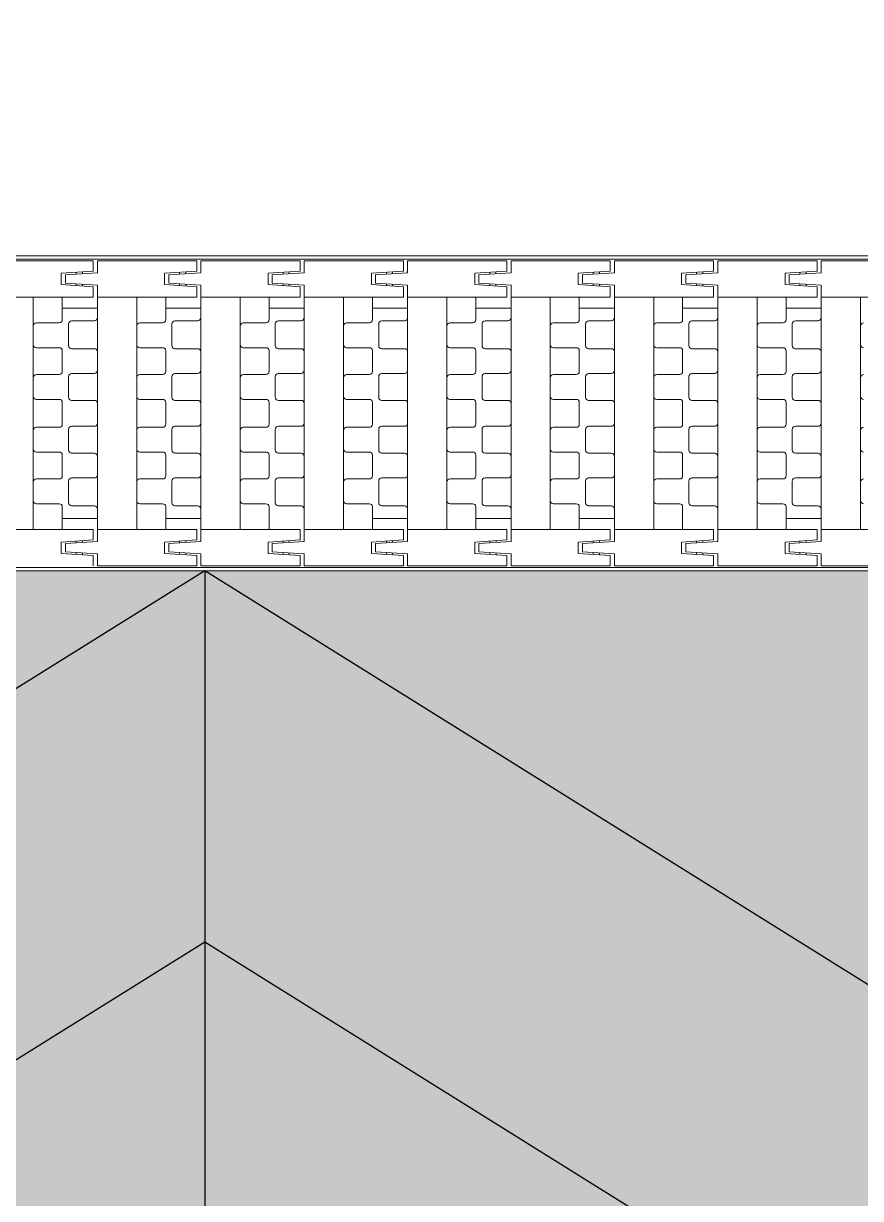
# Model space of a CAD drawing. Header units: millimetres. Extents: x 4739419 to 5837985, y 2291271 to 3446271.
# Drawn here: x 5037297 to 5037828, y 2404192 to 2404939 of the extents above; entities that cross this region are included whole.
import ezdxf

# ---------------------------------------------------------------- set-up
doc = ezdxf.new("R2010")
doc.units = ezdxf.units.MM
doc.layers.get('0').update_dxf_attribs({"color": 255})
for name, color, linetype, lineweight in [('XR-평면도$0$A-CNTL', 9, 'Continuous', 15), ('XR-평면도$0$A-ELEV-LIN3', 9, 'Continuous', 18), ('XR-평면도$0$A-XXXX-SYMB', 9, 'Continuous', 25)]:
    doc.layers.add(name, color=color, linetype=linetype, lineweight=lineweight)
doc.layers.add('XR-평면도$0$A-ELEV-PATT', color=9, linetype='Continuous')

# ---------------------------------------------------------------- blocks, each defined once
blk = doc.blocks.new('XR-평면도$0$무소음트렌치')
at = {"layer": 'XR-평면도$0$A-ELEV-LIN3'}
for p, q in [((0, 200), (7800, 200)), ((1.97, 198.03), (7798.03, 198.03)), ((3829.23, 196.88), (3766.17, 196.88)), ((3829.23, 190.31), (3829.23, 196.88)), ((3831.85, 189.32), (3831.85, 196.88)), ((3831.85, 196.88), (3894.91, 196.88)), ((3894.91, 190.31), (3894.91, 196.88)), ((3897.53, 196.88), (3960.59, 196.88)), ((3897.53, 189.32), (3897.53, 196.88)), ((3960.59, 190.31), (3960.59, 196.88)), ((3963.22, 189.32), (3963.22, 196.88)), ((3963.22, 196.88), (4026.27, 196.88)), ((4026.27, 190.31), (4026.27, 196.88)), ((4028.9, 189.32), (4028.9, 196.88)), ((4028.9, 196.88), (4091.95, 196.88)), ((4091.95, 190.31), (4091.95, 196.88)), ((4094.58, 189.32), (4094.58, 196.88)), ((4094.58, 196.88), (4157.63, 196.88)), ((4157.63, 190.31), (4157.63, 196.88)), ((4160.26, 196.88), (4223.31, 196.88)), ((4160.26, 189.32), (4160.26, 196.88)), ((4223.31, 190.31), (4223.31, 196.88)), ((4225.94, 189.32), (4225.94, 196.88)), ((4225.94, 196.88), (4289, 196.88)), ((4289, 190.31), (4289, 196.88)), ((4291.62, 189.32), (4291.62, 196.88)), ((4354.68, 196.88), (4291.62, 196.88)), ((3808.86, 189), (3829.23, 190.31)), ((3808.86, 189), (3808.86, 181.77)), ((3811.49, 188.01), (3831.85, 189.32)), ((3811.49, 188.01), (3811.49, 182.76)), ((3818.37, 188.45), (3818.37, 189.61)), ((3822.31, 188.71), (3822.31, 189.86)), ((3874.55, 189), (3894.91, 190.31)), ((3874.55, 189), (3874.55, 181.77)), ((3877.17, 188.01), (3897.53, 189.32)), ((3877.17, 188.01), (3877.17, 182.76)), ((3884.05, 188.45), (3884.05, 189.61)), ((3888, 188.71), (3888, 189.86)), ((3940.23, 189), (3960.59, 190.31)), ((3940.23, 189), (3940.23, 181.77)), ((3942.85, 188.01), (3963.22, 189.32)), ((3942.85, 188.01), (3942.85, 182.76)), ((3949.74, 188.45), (3949.74, 189.61)), ((3953.68, 188.71), (3953.68, 189.86)), ((4005.91, 189), (4026.27, 190.31)), ((4005.91, 189), (4005.91, 181.77)), ((4008.54, 188.01), (4028.9, 189.32)), ((4008.54, 188.01), (4008.54, 182.76)), ((4015.42, 188.45), (4015.42, 189.61)), ((4019.36, 188.71), (4019.36, 189.86)), ((4071.59, 189), (4091.95, 190.31)), ((4071.59, 189), (4071.59, 181.77)), ((4074.22, 188.01), (4094.58, 189.32)), ((4074.22, 188.01), (4074.22, 182.76)), ((4081.1, 188.45), (4081.1, 189.61)), ((4085.04, 188.71), (4085.04, 189.86)), ((4137.27, 189), (4157.63, 190.31)), ((4137.27, 189), (4137.27, 181.77)), ((4139.9, 188.01), (4160.26, 189.32)), ((4139.9, 188.01), (4139.9, 182.76)), ((4146.78, 188.45), (4146.78, 189.61)), ((4150.72, 188.71), (4150.72, 189.86)), ((4202.95, 189), (4223.31, 190.31)), ((4202.95, 189), (4202.95, 181.77)), ((4205.58, 188.01), (4225.94, 189.32)), ((4205.58, 188.01), (4205.58, 182.76)), ((4212.46, 188.45), (4212.46, 189.61)), ((4216.4, 188.71), (4216.4, 189.86)), ((4268.63, 189), (4289, 190.31)), ((4268.63, 189), (4268.63, 181.77)), ((4271.26, 188.01), (4291.62, 189.32)), ((4271.26, 188.01), (4271.26, 182.76)), ((4278.14, 188.45), (4278.14, 189.61)), ((4282.08, 188.71), (4282.08, 189.86)), ((3808.86, 181.77), (3829.23, 180.46)), ((3811.49, 182.76), (3831.85, 181.44)), ((3818.37, 181.16), (3818.37, 182.31)), ((3822.31, 180.9), (3822.31, 182.06)), ((3829.23, 180.46), (3829.23, 173.89)), ((3831.85, 181.44), (3831.85, 173.89)), ((3874.55, 181.77), (3894.91, 180.46)), ((3877.17, 182.76), (3897.53, 181.44)), ((3884.05, 181.16), (3884.05, 182.31)), ((3888, 180.9), (3888, 182.06)), ((3894.91, 180.46), (3894.91, 173.89)), ((3897.53, 181.44), (3897.53, 173.89)), ((3940.23, 181.77), (3960.59, 180.46)), ((3942.85, 182.76), (3963.22, 181.44)), ((3949.74, 181.16), (3949.74, 182.31)), ((3953.68, 180.9), (3953.68, 182.06)), ((3960.59, 180.46), (3960.59, 173.89)), ((3963.22, 181.44), (3963.22, 173.89)), ((4005.91, 181.77), (4026.27, 180.46)), ((4008.54, 182.76), (4028.9, 181.44)), ((4015.42, 181.16), (4015.42, 182.31)), ((4019.36, 180.9), (4019.36, 182.06)), ((4026.27, 180.46), (4026.27, 173.89)), ((4028.9, 181.44), (4028.9, 173.89)), ((4071.59, 181.77), (4091.95, 180.46)), ((4074.22, 182.76), (4094.58, 181.44)), ((4081.1, 181.16), (4081.1, 182.31)), ((4085.04, 180.9), (4085.04, 182.06)), ((4091.95, 180.46), (4091.95, 173.89)), ((4094.58, 181.44), (4094.58, 173.89)), ((4137.27, 181.77), (4157.63, 180.46)), ((4139.9, 182.76), (4160.26, 181.44)), ((4146.78, 181.16), (4146.78, 182.31)), ((4150.72, 180.9), (4150.72, 182.06)), ((4157.63, 180.46), (4157.63, 173.89)), ((4160.26, 181.44), (4160.26, 173.89)), ((4202.95, 181.77), (4223.31, 180.46)), ((4205.58, 182.76), (4225.94, 181.44)), ((4212.46, 181.16), (4212.46, 182.31)), ((4216.4, 180.9), (4216.4, 182.06)), ((4223.31, 180.46), (4223.31, 173.89)), ((4225.94, 181.44), (4225.94, 173.89)), ((4268.63, 181.77), (4289, 180.46)), ((4271.26, 182.76), (4291.62, 181.44)), ((4278.14, 181.16), (4278.14, 182.31)), ((4282.08, 180.9), (4282.08, 182.06)), ((4289, 180.46), (4289, 173.89)), ((4291.62, 181.44), (4291.62, 173.89)), ((3766.17, 173.89), (3829.23, 173.89)), ((3791.13, 173.89), (3791.13, 26.11)), ((3809.52, 173.89), (3809.52, 159.44)), ((3831.85, 173.89), (3831.85, 26.11)), ((3831.85, 173.89), (3894.91, 173.89)), ((3856.81, 173.89), (3856.81, 26.11)), ((3875.2, 173.89), (3875.2, 159.44)), ((3897.53, 173.89), (3897.53, 26.11)), ((3897.53, 173.89), (3960.59, 173.89)), ((3922.49, 173.89), (3922.49, 26.11)), ((3940.88, 173.89), (3940.88, 159.44)), ((3963.22, 173.89), (3963.22, 26.11)), ((3963.22, 173.89), (4026.27, 173.89)), ((3988.17, 173.89), (3988.17, 26.11)), ((4006.57, 173.89), (4006.57, 159.44)), ((4028.9, 173.89), (4028.9, 26.11)), ((4028.9, 173.89), (4091.95, 173.89)), ((4053.86, 173.89), (4053.86, 26.11)), ((4072.25, 173.89), (4072.25, 159.44)), ((4094.58, 173.89), (4094.58, 26.11)), ((4094.58, 173.89), (4157.63, 173.89)), ((4119.54, 173.89), (4119.54, 26.11)), ((4137.93, 173.89), (4137.93, 159.44)), ((4160.26, 173.89), (4160.26, 26.11)), ((4160.26, 173.89), (4223.31, 173.89)), ((4185.22, 173.89), (4185.22, 26.11)), ((4203.61, 173.89), (4203.61, 159.44)), ((4225.94, 173.89), (4225.94, 26.11)), ((4225.94, 173.89), (4289, 173.89)), ((4250.9, 173.89), (4250.9, 26.11)), ((4269.29, 173.89), (4269.29, 159.44)), ((4291.62, 173.89), (4291.62, 26.11)), ((4291.62, 173.89), (4354.68, 173.89)), ((4316.58, 173.89), (4316.58, 26.11)), ((3809.52, 166.83), (3831.85, 166.83)), ((3875.2, 166.83), (3897.53, 166.83)), ((3940.88, 166.83), (3963.22, 166.83)), ((4006.57, 166.83), (4028.9, 166.83)), ((4072.25, 166.83), (4094.58, 166.83)), ((4137.93, 166.83), (4160.26, 166.83)), ((4203.61, 166.83), (4225.94, 166.83)), ((4269.29, 166.83), (4291.62, 166.83)), ((3793.1, 157.47), (3807.55, 157.47)), ((3813.46, 156.81), (3813.46, 143.02)), ((3815.43, 158.78), (3829.88, 158.78)), ((3858.78, 157.47), (3873.23, 157.47)), ((3879.14, 156.81), (3879.14, 143.02)), ((3881.11, 158.78), (3895.56, 158.78)), ((3924.46, 157.47), (3938.91, 157.47)), ((3944.82, 156.81), (3944.82, 143.02)), ((3946.8, 158.78), (3961.25, 158.78)), ((3990.14, 157.47), (4004.59, 157.47)), ((4010.51, 156.81), (4010.51, 143.02)), ((4012.48, 158.78), (4026.93, 158.78)), ((4055.83, 157.47), (4070.28, 157.47)), ((4076.19, 156.81), (4076.19, 143.02)), ((4078.16, 158.78), (4092.61, 158.78)), ((4121.51, 157.47), (4135.96, 157.47)), ((4141.87, 156.81), (4141.87, 143.02)), ((4143.84, 158.78), (4158.29, 158.78)), ((4187.19, 157.47), (4201.64, 157.47)), ((4207.55, 156.81), (4207.55, 143.02)), ((4209.52, 158.78), (4223.97, 158.78)), ((4252.87, 157.47), (4267.32, 157.47)), ((4273.23, 156.81), (4273.23, 143.02)), ((4275.2, 158.78), (4289.65, 158.78)), ((3793.1, 141.71), (3807.55, 141.71)), ((3809.52, 139.73), (3809.52, 126.6)), ((3815.43, 141.05), (3829.88, 141.05)), ((3858.78, 141.71), (3873.23, 141.71)), ((3875.2, 139.73), (3875.2, 126.6)), ((3881.11, 141.05), (3895.56, 141.05)), ((3924.46, 141.71), (3938.91, 141.71)), ((3940.88, 139.73), (3940.88, 126.6)), ((3946.8, 141.05), (3961.25, 141.05)), ((3990.14, 141.71), (4004.59, 141.71)), ((4006.57, 139.73), (4006.57, 126.6)), ((4012.48, 141.05), (4026.93, 141.05)), ((4055.83, 141.71), (4070.28, 141.71)), ((4072.25, 139.73), (4072.25, 126.6)), ((4078.16, 141.05), (4092.61, 141.05)), ((4121.51, 141.71), (4135.96, 141.71)), ((4137.93, 139.73), (4137.93, 126.6)), ((4143.84, 141.05), (4158.29, 141.05)), ((4187.19, 141.71), (4201.64, 141.71)), ((4203.61, 139.73), (4203.61, 126.6)), ((4209.52, 141.05), (4223.97, 141.05)), ((4252.87, 141.71), (4267.32, 141.71)), ((4269.29, 139.73), (4269.29, 126.6)), ((4275.2, 141.05), (4289.65, 141.05)), ((3793.1, 124.63), (3807.55, 124.63)), ((3813.46, 123.31), (3813.46, 110.18)), ((3815.43, 125.29), (3829.88, 125.29)), ((3858.78, 124.63), (3873.23, 124.63)), ((3879.14, 123.31), (3879.14, 110.18)), ((3881.11, 125.29), (3895.56, 125.29)), ((3924.46, 124.63), (3938.91, 124.63)), ((3944.82, 123.31), (3944.82, 110.18)), ((3946.8, 125.29), (3961.25, 125.29)), ((3990.14, 124.63), (4004.59, 124.63)), ((4010.51, 123.31), (4010.51, 110.18)), ((4012.48, 125.29), (4026.93, 125.29)), ((4055.83, 124.63), (4070.28, 124.63)), ((4076.19, 123.31), (4076.19, 110.18)), ((4078.16, 125.29), (4092.61, 125.29)), ((4121.51, 124.63), (4135.96, 124.63)), ((4141.87, 123.31), (4141.87, 110.18)), ((4143.84, 125.29), (4158.29, 125.29)), ((4187.19, 124.63), (4201.64, 124.63)), ((4207.55, 123.31), (4207.55, 110.18)), ((4209.52, 125.29), (4223.97, 125.29)), ((4252.87, 124.63), (4267.32, 124.63)), ((4273.23, 123.31), (4273.23, 110.18)), ((4275.2, 125.29), (4289.65, 125.29)), ((3793.1, 108.86), (3807.55, 108.86)), ((3809.52, 100), (3809.52, 106.89)), ((3815.43, 108.21), (3829.88, 108.21)), ((3858.78, 108.86), (3873.23, 108.86)), ((3875.2, 100), (3875.2, 106.89)), ((3881.11, 108.21), (3895.56, 108.21)), ((3924.46, 108.86), (3938.91, 108.86)), ((3940.88, 100), (3940.88, 106.89)), ((3946.8, 108.21), (3961.25, 108.21)), ((3990.14, 108.86), (4004.59, 108.86)), ((4006.57, 100), (4006.57, 106.89)), ((4012.48, 108.21), (4026.93, 108.21)), ((4055.83, 108.86), (4070.28, 108.86)), ((4072.25, 100), (4072.25, 106.89)), ((4078.16, 108.21), (4092.61, 108.21)), ((4121.51, 108.86), (4135.96, 108.86)), ((4137.93, 100), (4137.93, 106.89)), ((4143.84, 108.21), (4158.29, 108.21)), ((4187.19, 108.86), (4201.64, 108.86)), ((4203.61, 100), (4203.61, 106.89)), ((4209.52, 108.21), (4223.97, 108.21)), ((4252.87, 108.86), (4267.32, 108.86)), ((4269.29, 100), (4269.29, 106.89)), ((4275.2, 108.21), (4289.65, 108.21)), ((3809.52, 100), (3809.52, 93.1)), ((3875.2, 100), (3875.2, 93.1)), ((3940.88, 100), (3940.88, 93.1)), ((4006.57, 100), (4006.57, 93.1)), ((4072.25, 100), (4072.25, 93.1)), ((4137.93, 100), (4137.93, 93.1)), ((4203.61, 100), (4203.61, 93.1)), ((4269.29, 100), (4269.29, 93.1)), ((3793.1, 91.13), (3807.55, 91.13)), ((3813.46, 76.68), (3813.46, 89.82)), ((3815.43, 91.79), (3829.88, 91.79)), ((3858.78, 91.13), (3873.23, 91.13)), ((3879.14, 76.68), (3879.14, 89.82)), ((3881.11, 91.79), (3895.56, 91.79)), ((3924.46, 91.13), (3938.91, 91.13)), ((3944.82, 76.68), (3944.82, 89.82)), ((3946.8, 91.79), (3961.25, 91.79)), ((3990.14, 91.13), (4004.59, 91.13)), ((4010.51, 76.68), (4010.51, 89.82)), ((4012.48, 91.79), (4026.93, 91.79)), ((4055.83, 91.13), (4070.28, 91.13)), ((4076.19, 76.68), (4076.19, 89.82)), ((4078.16, 91.79), (4092.61, 91.79)), ((4121.51, 91.13), (4135.96, 91.13)), ((4141.87, 76.68), (4141.87, 89.82)), ((4143.84, 91.79), (4158.29, 91.79)), ((4187.19, 91.13), (4201.64, 91.13)), ((4207.55, 76.68), (4207.55, 89.82)), ((4209.52, 91.79), (4223.97, 91.79)), ((4252.87, 91.13), (4267.32, 91.13)), ((4273.23, 76.68), (4273.23, 89.82)), ((4275.2, 91.79), (4289.65, 91.79)), ((3793.1, 75.37), (3807.55, 75.37)), ((3815.43, 74.71), (3829.88, 74.71)), ((3858.78, 75.37), (3873.23, 75.37)), ((3881.11, 74.71), (3895.56, 74.71)), ((3924.46, 75.37), (3938.91, 75.37)), ((3946.8, 74.71), (3961.25, 74.71)), ((3990.14, 75.37), (4004.59, 75.37)), ((4012.48, 74.71), (4026.93, 74.71)), ((4055.83, 75.37), (4070.28, 75.37)), ((4078.16, 74.71), (4092.61, 74.71)), ((4121.51, 75.37), (4135.96, 75.37)), ((4143.84, 74.71), (4158.29, 74.71)), ((4187.19, 75.37), (4201.64, 75.37)), ((4209.52, 74.71), (4223.97, 74.71)), ((4252.87, 75.37), (4267.32, 75.37)), ((4275.2, 74.71), (4289.65, 74.71)), ((3809.52, 60.26), (3809.52, 73.4)), ((3875.2, 60.26), (3875.2, 73.4)), ((3940.88, 60.26), (3940.88, 73.4)), ((4006.57, 60.26), (4006.57, 73.4)), ((4072.25, 60.26), (4072.25, 73.4)), ((4137.93, 60.26), (4137.93, 73.4)), ((4203.61, 60.26), (4203.61, 73.4)), ((4269.29, 60.26), (4269.29, 73.4)), ((3793.1, 58.29), (3807.55, 58.29)), ((3813.46, 43.18), (3813.46, 56.98)), ((3815.43, 58.95), (3829.88, 58.95)), ((3858.78, 58.29), (3873.23, 58.29)), ((3879.14, 43.18), (3879.14, 56.98)), ((3881.11, 58.95), (3895.56, 58.95)), ((3924.46, 58.29), (3938.91, 58.29)), ((3944.82, 43.18), (3944.82, 56.98)), ((3946.8, 58.95), (3961.25, 58.95)), ((3990.14, 58.29), (4004.59, 58.29)), ((4010.51, 43.18), (4010.51, 56.98)), ((4012.48, 58.95), (4026.93, 58.95)), ((4055.83, 58.29), (4070.28, 58.29)), ((4076.19, 43.18), (4076.19, 56.98)), ((4078.16, 58.95), (4092.61, 58.95)), ((4121.51, 58.29), (4135.96, 58.29)), ((4141.87, 43.18), (4141.87, 56.98)), ((4143.84, 58.95), (4158.29, 58.95)), ((4187.19, 58.29), (4201.64, 58.29)), ((4207.55, 43.18), (4207.55, 56.98)), ((4209.52, 58.95), (4223.97, 58.95)), ((4252.87, 58.29), (4267.32, 58.29)), ((4273.23, 43.18), (4273.23, 56.98)), ((4275.2, 58.95), (4289.65, 58.95)), ((3793.1, 42.53), (3807.55, 42.53)), ((3809.52, 26.11), (3809.52, 40.56)), ((3815.43, 41.21), (3829.88, 41.21)), ((3858.78, 42.53), (3873.23, 42.53)), ((3875.2, 26.11), (3875.2, 40.56)), ((3881.11, 41.21), (3895.56, 41.21)), ((3924.46, 42.53), (3938.91, 42.53)), ((3940.88, 26.11), (3940.88, 40.56)), ((3946.8, 41.21), (3961.25, 41.21)), ((3990.14, 42.53), (4004.59, 42.53)), ((4006.57, 26.11), (4006.57, 40.56)), ((4012.48, 41.21), (4026.93, 41.21)), ((4055.83, 42.53), (4070.28, 42.53)), ((4072.25, 26.11), (4072.25, 40.56)), ((4078.16, 41.21), (4092.61, 41.21)), ((4121.51, 42.53), (4135.96, 42.53)), ((4137.93, 26.11), (4137.93, 40.56)), ((4143.84, 41.21), (4158.29, 41.21)), ((4187.19, 42.53), (4201.64, 42.53)), ((4203.61, 26.11), (4203.61, 40.56)), ((4209.52, 41.21), (4223.97, 41.21)), ((4252.87, 42.53), (4267.32, 42.53)), ((4269.29, 26.11), (4269.29, 40.56)), ((4275.2, 41.21), (4289.65, 41.21)), ((3809.52, 33.17), (3831.85, 33.17)), ((3875.2, 33.17), (3897.53, 33.17)), ((4006.57, 33.17), (4028.9, 33.17)), ((4072.25, 33.17), (4094.58, 33.17)), ((4137.93, 33.17), (4160.26, 33.17)), ((4269.29, 33.17), (4291.62, 33.17)), ((3766.17, 26.11), (3829.23, 26.11)), ((3829.23, 19.54), (3829.23, 26.11)), ((3831.85, 18.55), (3831.85, 26.11)), ((3831.85, 26.11), (3894.91, 26.11)), ((3894.91, 19.54), (3894.91, 26.11)), ((3897.53, 26.11), (3960.59, 26.11)), ((3897.53, 18.55), (3897.53, 26.11)), ((3960.59, 19.54), (3960.59, 26.11)), ((3963.22, 18.55), (3963.22, 26.11)), ((3963.22, 26.11), (4026.27, 26.11)), ((4026.27, 19.54), (4026.27, 26.11)), ((4028.9, 26.11), (4091.95, 26.11)), ((4028.9, 18.55), (4028.9, 26.11)), ((4091.95, 19.54), (4091.95, 26.11)), ((4094.58, 18.55), (4094.58, 26.11)), ((4094.58, 26.11), (4157.63, 26.11)), ((4157.63, 19.54), (4157.63, 26.11)), ((4160.26, 26.11), (4223.31, 26.11)), ((4160.26, 18.55), (4160.26, 26.11)), ((4223.31, 19.54), (4223.31, 26.11)), ((4225.94, 18.55), (4225.94, 26.11)), ((4225.94, 26.11), (4289, 26.11)), ((4289, 19.54), (4289, 26.11)), ((4291.62, 26.11), (4354.68, 26.11)), ((4291.62, 18.55), (4291.62, 26.11)), ((3808.86, 18.22), (3829.23, 19.54)), ((3808.86, 11), (3808.86, 18.22)), ((3811.49, 17.24), (3831.85, 18.55)), ((3811.49, 17.24), (3811.49, 11.98)), ((3818.4, 18.84), (3818.4, 17.68)), ((3822.34, 19.09), (3822.34, 17.94)), ((3874.55, 18.22), (3894.91, 19.54)), ((3874.55, 11), (3874.55, 18.22)), ((3877.17, 17.24), (3897.53, 18.55)), ((3877.17, 17.24), (3877.17, 11.98)), ((3884.08, 18.84), (3884.08, 17.68)), ((3888.02, 19.09), (3888.02, 17.94)), ((3940.23, 18.22), (3960.59, 19.54)), ((3940.23, 11), (3940.23, 18.22)), ((3942.85, 17.24), (3963.22, 18.55)), ((3942.85, 17.24), (3942.85, 11.98)), ((3949.77, 18.84), (3949.77, 17.68)), ((3953.71, 19.09), (3953.71, 17.94)), ((4005.91, 18.22), (4026.27, 19.54)), ((4005.91, 11), (4005.91, 18.22)), ((4008.54, 17.24), (4028.9, 18.55)), ((4008.54, 11.98), (4008.54, 17.24)), ((4015.42, 18.84), (4015.42, 17.68)), ((4019.36, 19.09), (4019.36, 17.94)), ((4071.59, 18.22), (4091.95, 19.54)), ((4071.59, 11), (4071.59, 18.22)), ((4074.22, 17.24), (4094.58, 18.55)), ((4074.22, 17.24), (4074.22, 11.98)), ((4081.13, 18.84), (4081.13, 17.68)), ((4085.07, 19.09), (4085.07, 17.94)), ((4137.27, 18.22), (4157.63, 19.54)), ((4137.27, 11), (4137.27, 18.22)), ((4139.9, 17.24), (4160.26, 18.55)), ((4139.9, 17.24), (4139.9, 11.98)), ((4146.81, 18.84), (4146.81, 17.68)), ((4150.75, 19.09), (4150.75, 17.94)), ((4202.95, 18.22), (4223.31, 19.54)), ((4202.95, 11), (4202.95, 18.22)), ((4205.58, 17.24), (4225.94, 18.55)), ((4205.58, 17.24), (4205.58, 11.98)), ((4212.49, 18.84), (4212.49, 17.68)), ((4216.43, 19.09), (4216.43, 17.94)), ((4268.63, 18.22), (4289, 19.54)), ((4268.63, 11), (4268.63, 18.22)), ((4271.26, 17.24), (4291.62, 18.55)), ((4271.26, 11.98), (4271.26, 17.24)), ((4278.14, 18.84), (4278.14, 17.68)), ((4282.08, 19.09), (4282.08, 17.94)), ((3808.86, 11), (3829.23, 9.69)), ((3811.49, 11.98), (3831.85, 10.67)), ((3818.4, 11.54), (3818.4, 10.38)), ((3822.34, 11.28), (3822.34, 10.13)), ((3829.23, 9.69), (3829.23, 3.12)), ((3831.85, 10.67), (3831.85, 3.12)), ((3874.55, 11), (3894.91, 9.69)), ((3877.17, 11.98), (3897.53, 10.67)), ((3884.08, 11.54), (3884.08, 10.38)), ((3888.02, 11.28), (3888.02, 10.13)), ((3894.91, 9.69), (3894.91, 3.12)), ((3897.53, 10.67), (3897.53, 3.12)), ((3940.23, 11), (3960.59, 9.69)), ((3942.85, 11.98), (3963.22, 10.67)), ((3949.77, 11.54), (3949.77, 10.38)), ((3953.71, 11.28), (3953.71, 10.13)), ((3960.59, 9.69), (3960.59, 3.12)), ((3963.22, 10.67), (3963.22, 3.12)), ((4005.91, 11), (4026.27, 9.69)), ((4008.54, 11.98), (4028.9, 10.67)), ((4015.42, 11.54), (4015.42, 10.39)), ((4019.36, 11.29), (4019.36, 10.13)), ((4026.27, 9.69), (4026.27, 3.12)), ((4028.9, 10.67), (4028.9, 3.12)), ((4071.59, 11), (4091.95, 9.69)), ((4074.22, 11.98), (4094.58, 10.67)), ((4081.13, 11.54), (4081.13, 10.38)), ((4085.07, 11.28), (4085.07, 10.13)), ((4091.95, 9.69), (4091.95, 3.12)), ((4094.58, 10.67), (4094.58, 3.12)), ((4137.27, 11), (4157.63, 9.69)), ((4139.9, 11.98), (4160.26, 10.67)), ((4146.81, 11.54), (4146.81, 10.38)), ((4150.75, 11.28), (4150.75, 10.13)), ((4157.63, 9.69), (4157.63, 3.12)), ((4160.26, 10.67), (4160.26, 3.12)), ((4202.95, 11), (4223.31, 9.69)), ((4205.58, 11.98), (4225.94, 10.67)), ((4212.49, 11.54), (4212.49, 10.38)), ((4216.43, 11.28), (4216.43, 10.13)), ((4223.31, 9.69), (4223.31, 3.12)), ((4225.94, 10.67), (4225.94, 3.12)), ((4268.63, 11), (4289, 9.69)), ((4271.26, 11.98), (4291.62, 10.67)), ((4278.14, 11.54), (4278.14, 10.39)), ((4282.08, 11.29), (4282.08, 10.13)), ((4289, 9.69), (4289, 3.12)), ((4291.62, 10.67), (4291.62, 3.12)), ((1.97, 1.97), (7798.03, 1.97)), ((3831.85, 3.12), (3894.91, 3.12)), ((3897.53, 3.12), (3960.59, 3.12)), ((3963.22, 3.12), (4026.27, 3.12)), ((4028.9, 3.12), (4091.95, 3.12)), ((4094.58, 3.12), (4157.63, 3.12)), ((4160.26, 3.12), (4223.31, 3.12)), ((4225.94, 3.12), (4289, 3.12)), ((4291.62, 3.12), (4354.68, 3.12)), ((0, 0), (7800, 0))]:
    blk.add_line(p, q, dxfattribs=at)
for centre, start, end in [((3793.1, 155.5), 90, 180), ((3807.55, 159.44), 270, 0), ((3815.43, 156.81), 90, 180), ((3829.88, 160.75), 270, 0), ((3858.78, 155.5), 90, 180), ((3873.23, 159.44), 270, 0), ((3881.11, 156.81), 90, 180), ((3895.56, 160.75), 270, 0), ((3924.46, 155.5), 90, 180), ((3938.91, 159.44), 270, 0), ((3946.8, 156.81), 90, 180), ((3961.25, 160.75), 270, 0), ((3990.14, 155.5), 90, 180), ((4004.59, 159.44), 270, 0), ((4012.48, 156.81), 90, 180), ((4026.93, 160.75), 270, 0), ((4055.83, 155.5), 90, 180), ((4070.28, 159.44), 270, 0), ((4078.16, 156.81), 90, 180), ((4092.61, 160.75), 270, 0), ((4121.51, 155.5), 90, 180), ((4135.96, 159.44), 270, 0), ((4143.84, 156.81), 90, 180), ((4158.29, 160.75), 270, 0), ((4187.19, 155.5), 90, 180), ((4201.64, 159.44), 270, 0), ((4209.52, 156.81), 90, 180), ((4223.97, 160.75), 270, 0), ((4252.87, 155.5), 90, 180), ((4267.32, 159.44), 270, 0), ((4275.2, 156.81), 90, 180), ((4289.65, 160.75), 270, 0), ((4318.55, 155.5), 90, 180), ((3793.1, 143.68), 180, 270), ((3815.43, 143.02), 180, 270), ((3858.78, 143.68), 180, 270), ((3881.11, 143.02), 180, 270), ((3924.46, 143.68), 180, 270), ((3946.8, 143.02), 180, 270), ((3990.14, 143.68), 180, 270), ((4012.48, 143.02), 180, 270), ((4055.83, 143.68), 180, 270), ((4078.16, 143.02), 180, 270), ((4121.51, 143.68), 180, 270), ((4143.84, 143.02), 180, 270), ((4187.19, 143.68), 180, 270), ((4209.52, 143.02), 180, 270), ((4252.87, 143.68), 180, 270), ((4275.2, 143.02), 180, 270), ((4318.55, 143.68), 180, 270), ((3807.55, 139.73), 0, 90), ((3829.88, 139.08), 0, 90), ((3873.23, 139.73), 0, 90), ((3895.56, 139.08), 0, 90), ((3938.91, 139.73), 0, 90), ((3961.25, 139.08), 0, 90), ((4004.59, 139.73), 0, 90), ((4026.93, 139.08), 0, 90), ((4070.28, 139.73), 0, 90), ((4092.61, 139.08), 0, 90), ((4135.96, 139.73), 0, 90), ((4158.29, 139.08), 0, 90), ((4201.64, 139.73), 0, 90), ((4223.97, 139.08), 0, 90), ((4267.32, 139.73), 0, 90), ((4289.65, 139.08), 0, 90), ((3829.88, 127.26), 270, 0), ((3895.56, 127.26), 270, 0), ((3961.25, 127.26), 270, 0), ((4026.93, 127.26), 270, 0), ((4092.61, 127.26), 270, 0), ((4158.29, 127.26), 270, 0), ((4223.97, 127.26), 270, 0), ((4289.65, 127.26), 270, 0), ((3793.1, 122.66), 90, 180), ((3807.55, 126.6), 270, 0), ((3815.43, 123.31), 90, 180), ((3858.78, 122.66), 90, 180), ((3873.23, 126.6), 270, 0), ((3881.11, 123.31), 90, 180), ((3924.46, 122.66), 90, 180), ((3938.91, 126.6), 270, 0), ((3946.8, 123.31), 90, 180), ((3990.14, 122.66), 90, 180), ((4004.59, 126.6), 270, 0), ((4012.48, 123.31), 90, 180), ((4055.83, 122.66), 90, 180), ((4070.28, 126.6), 270, 0), ((4078.16, 123.31), 90, 180), ((4121.51, 122.66), 90, 180), ((4135.96, 126.6), 270, 0), ((4143.84, 123.31), 90, 180), ((4187.19, 122.66), 90, 180), ((4201.64, 126.6), 270, 0), ((4209.52, 123.31), 90, 180), ((4252.87, 122.66), 90, 180), ((4267.32, 126.6), 270, 0), ((4275.2, 123.31), 90, 180), ((4318.55, 122.66), 90, 180), ((3793.1, 110.84), 180, 270), ((3807.55, 106.89), 0, 90), ((3815.43, 110.18), 180, 270), ((3829.88, 106.24), 0, 90), ((3858.78, 110.84), 180, 270), ((3873.23, 106.89), 0, 90), ((3881.11, 110.18), 180, 270), ((3895.56, 106.24), 0, 90), ((3924.46, 110.84), 180, 270), ((3938.91, 106.89), 0, 90), ((3946.8, 110.18), 180, 270), ((3961.25, 106.24), 0, 90), ((3990.14, 110.84), 180, 270), ((4004.59, 106.89), 0, 90), ((4012.48, 110.18), 180, 270), ((4026.93, 106.24), 0, 90), ((4055.83, 110.84), 180, 270), ((4070.28, 106.89), 0, 90), ((4078.16, 110.18), 180, 270), ((4092.61, 106.24), 0, 90), ((4121.51, 110.84), 180, 270), ((4135.96, 106.89), 0, 90), ((4143.84, 110.18), 180, 270), ((4158.29, 106.24), 0, 90), ((4187.19, 110.84), 180, 270), ((4201.64, 106.89), 0, 90), ((4209.52, 110.18), 180, 270), ((4223.97, 106.24), 0, 90), ((4252.87, 110.84), 180, 270), ((4267.32, 106.89), 0, 90), ((4275.2, 110.18), 180, 270), ((4289.65, 106.24), 0, 90), ((4318.55, 110.84), 180, 270), ((3793.1, 89.16), 90, 180), ((3807.55, 93.1), 270, 0), ((3815.43, 89.82), 90, 180), ((3829.88, 93.76), 270, 0), ((3858.78, 89.16), 90, 180), ((3873.23, 93.1), 270, 0), ((3881.11, 89.82), 90, 180), ((3895.56, 93.76), 270, 0), ((3924.46, 89.16), 90, 180), ((3938.91, 93.1), 270, 0), ((3946.8, 89.82), 90, 180), ((3961.25, 93.76), 270, 0), ((3990.14, 89.16), 90, 180), ((4004.59, 93.1), 270, 0), ((4012.48, 89.82), 90, 180), ((4026.93, 93.76), 270, 0), ((4055.83, 89.16), 90, 180), ((4070.28, 93.1), 270, 0), ((4078.16, 89.82), 90, 180), ((4092.61, 93.76), 270, 0), ((4121.51, 89.16), 90, 180), ((4135.96, 93.1), 270, 0), ((4143.84, 89.82), 90, 180), ((4158.29, 93.76), 270, 0), ((4187.19, 89.16), 90, 180), ((4201.64, 93.1), 270, 0), ((4209.52, 89.82), 90, 180), ((4223.97, 93.76), 270, 0), ((4252.87, 89.16), 90, 180), ((4267.32, 93.1), 270, 0), ((4275.2, 89.82), 90, 180), ((4289.65, 93.76), 270, 0), ((4318.55, 89.16), 90, 180), ((3793.1, 77.34), 180, 270), ((3807.55, 73.4), 0, 90), ((3815.43, 76.68), 180, 270), ((3829.88, 72.74), 0, 90), ((3858.78, 77.34), 180, 270), ((3873.23, 73.4), 0, 90), ((3881.11, 76.68), 180, 270), ((3895.56, 72.74), 0, 90), ((3924.46, 77.34), 180, 270), ((3938.91, 73.4), 0, 90), ((3946.8, 76.68), 180, 270), ((3961.25, 72.74), 0, 90), ((3990.14, 77.34), 180, 270), ((4004.59, 73.4), 0, 90), ((4012.48, 76.68), 180, 270), ((4026.93, 72.74), 0, 90), ((4055.83, 77.34), 180, 270), ((4070.28, 73.4), 0, 90), ((4078.16, 76.68), 180, 270), ((4092.61, 72.74), 0, 90), ((4121.51, 77.34), 180, 270), ((4135.96, 73.4), 0, 90), ((4143.84, 76.68), 180, 270), ((4158.29, 72.74), 0, 90), ((4187.19, 77.34), 180, 270), ((4201.64, 73.4), 0, 90), ((4209.52, 76.68), 180, 270), ((4223.97, 72.74), 0, 90), ((4252.87, 77.34), 180, 270), ((4267.32, 73.4), 0, 90), ((4275.2, 76.68), 180, 270), ((4289.65, 72.74), 0, 90), ((4318.55, 77.34), 180, 270), ((3807.55, 60.26), 270, 0), ((3829.88, 60.92), 270, 0), ((3873.23, 60.26), 270, 0), ((3895.56, 60.92), 270, 0), ((3938.91, 60.26), 270, 0), ((3961.25, 60.92), 270, 0), ((4004.59, 60.26), 270, 0), ((4026.93, 60.92), 270, 0), ((4070.28, 60.26), 270, 0), ((4092.61, 60.92), 270, 0), ((4135.96, 60.26), 270, 0), ((4158.29, 60.92), 270, 0), ((4201.64, 60.26), 270, 0), ((4223.97, 60.92), 270, 0), ((4267.32, 60.26), 270, 0), ((4289.65, 60.92), 270, 0), ((3793.1, 56.32), 90, 180), ((3815.43, 56.98), 90, 180), ((3858.78, 56.32), 90, 180), ((3881.11, 56.98), 90, 180), ((3924.46, 56.32), 90, 180), ((3946.8, 56.98), 90, 180), ((3990.14, 56.32), 90, 180), ((4012.48, 56.98), 90, 180), ((4055.83, 56.32), 90, 180), ((4078.16, 56.98), 90, 180), ((4121.51, 56.32), 90, 180), ((4143.84, 56.98), 90, 180), ((4187.19, 56.32), 90, 180), ((4209.52, 56.98), 90, 180), ((4252.87, 56.32), 90, 180), ((4275.2, 56.98), 90, 180), ((4318.55, 56.32), 90, 180), ((3793.1, 44.5), 180, 270), ((3807.55, 40.56), 0, 90), ((3815.43, 43.18), 180, 270), ((3829.88, 39.24), 0, 90), ((3858.78, 44.5), 180, 270), ((3873.23, 40.56), 0, 90), ((3881.11, 43.18), 180, 270), ((3895.56, 39.24), 0, 90), ((3924.46, 44.5), 180, 270), ((3938.91, 40.56), 0, 90), ((3946.8, 43.18), 180, 270), ((3961.25, 39.24), 0, 90), ((3990.14, 44.5), 180, 270), ((4004.59, 40.56), 0, 90), ((4012.48, 43.18), 180, 270), ((4026.93, 39.24), 0, 90), ((4055.83, 44.5), 180, 270), ((4070.28, 40.56), 0, 90), ((4078.16, 43.18), 180, 270), ((4092.61, 39.24), 0, 90), ((4121.51, 44.5), 180, 270), ((4135.96, 40.56), 0, 90), ((4143.84, 43.18), 180, 270), ((4158.29, 39.24), 0, 90), ((4187.19, 44.5), 180, 270), ((4201.64, 40.56), 0, 90), ((4209.52, 43.18), 180, 270), ((4223.97, 39.24), 0, 90), ((4252.87, 44.5), 180, 270), ((4267.32, 40.56), 0, 90), ((4275.2, 43.18), 180, 270), ((4289.65, 39.24), 0, 90), ((4318.55, 44.5), 180, 270)]:
    blk.add_arc(centre, 1.97, start, end, dxfattribs=at)
blk = doc.blocks.new('XR-평면도$0$RAMP_올라감(기준층) (210411)')
at = {"layer": 'XR-평면도$0$A-ELEV-PATT'}
h = blk.add_hatch(dxfattribs=at)
h.set_pattern_fill('HEX', color=256, scale=100, angle=135)
h.set_pattern_definition([(135, (-1188188.16, -722710.9), (-388.8564, -388.8564), [317.5, -635]), (255, (-1188188.16, -722710.9), (531.18773, -142.33132), [317.5, -635]), (195, (-1188412.67, -722486.4), (142.33132, -531.18773), [317.5, -635])])
edge = h.paths.add_edge_path()
edge.add_arc((0, -15000), 12100, 180, 182.368269)
edge.add_line((-12089.67, -15500), (-19900, -15500))
edge.add_line((-19900, -15500), (-19900, 15000))
edge.add_arc((0, 15000), 19900, 0, 180, ccw=False)
edge.add_line((19900, 15000), (19900, -15500))
edge.add_line((19900, -15500), (12089.67, -15500))
edge.add_arc((0, -15000), 12100, 357.631731, 360)
edge.add_line((12100, -15000), (12100, 15000))
edge.add_arc((0, 15000), 12100, 0, 180)
edge.add_line((-12100, 15000), (-12100, -15000))
at = {"layer": 'XR-평면도$0$A-CNTL', "ltscale": 300}
blk.add_lwpolyline([(-20700, 15000), (-20700, -15000, 0.414214), (0, -35700, 0.414214), (20700, -15000), (20700, 15000, 0.414214), (0, 35700, 0.414214)], format="xyb", close=True, dxfattribs=at)
at = {"layer": 'XR-평면도$0$A-ELEV-LIN3'}
blk.add_lwpolyline([(-20200, -15500), (-11800, -15500)], dxfattribs=at)
blk.add_lwpolyline([(-19700, -15700), (-12280.07, -15700, 0.397632), (0, -27300, 0.397632), (12280.07, -15700), (19700, -15700), (19700, -34700), (-19700, -34700)], format="xyb", close=True, dxfattribs=at)
at = {"layer": 'XR-평면도$0$A-XXXX-SYMB'}
blk.add_lwpolyline([(-16000, -15500), (-16000, 5000)], dxfattribs=at)
blk.add_lwpolyline([(-16000, -15500), (-16000, 5000)], dxfattribs=at)
blk.add_lwpolyline([(-16954.12, -14904.14), (-16000, -15500), (-15045.88, -14904.14), (-15151.82, -14734.5), (-16000, -15264.2), (-16848.18, -14734.5)], close=True, dxfattribs=at)
blk.add_lwpolyline([(-16954.12, -14904.14), (-16000, -15500), (-15045.88, -14904.14), (-15151.82, -14734.5), (-16000, -15264.2), (-16848.18, -14734.5)], close=True, dxfattribs=at)
at = {"layer": 'XR-평면도$0$A-ELEV-LIN3', "rotation": 180}
blk.add_blockref('XR-평면도$0$무소음트렌치', (-12100, -15500), dxfattribs=at)

msp = doc.modelspace()

# ---------------------------------------------------------------- block references
at = {"rotation": 180}
msp.add_blockref('XR-평면도$0$RAMP_올라감(기준층) (210411)', (5021411.81, 2389091.23), dxfattribs=at)

doc.saveas('drawing.dxf')
